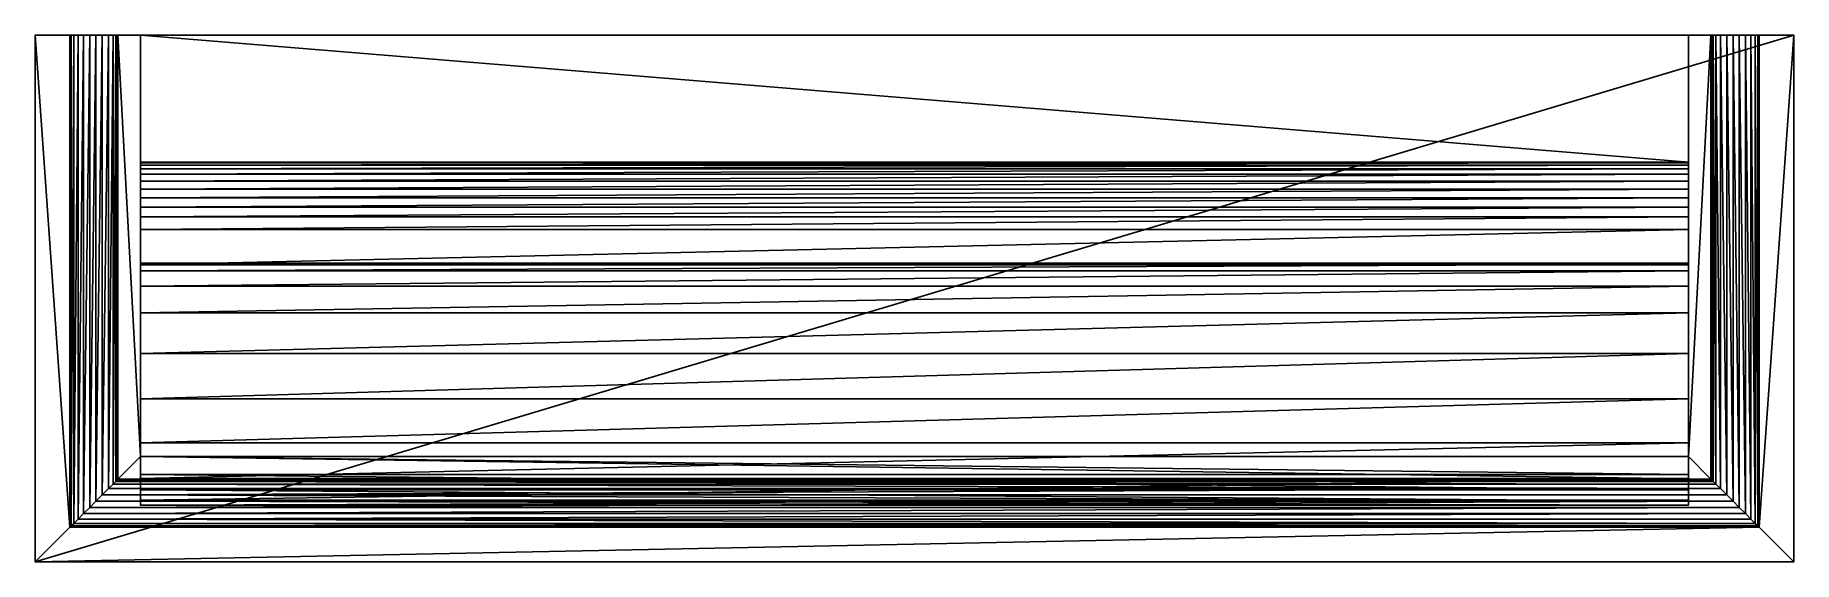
# Model space of a CAD drawing. Header units: millimetres. Extents: x -78 to 78, y 180 to 226.
import ezdxf

# ---------------------------------------------------------------- set-up
doc = ezdxf.new("R2010")
doc.units = ezdxf.units.MM
doc.layers.get('0').update_dxf_attribs({"color": 134})

msp = doc.modelspace()

# ---------------------------------------------------------------- meshes
at = {"color": 136}
mesh = msp.add_polyface(dxfattribs=at)
corners = [(-77.61, 226.38, -17.06), (-77.61, 179.8, -17.06), (-77.61, 179.8, -0.04), (-77.61, 226.38, -0.04), (-74.54, 182.88, -17.06), (-74.54, 226.38, -17.06), (-74.55, 226.38, -17.49), (-74.55, 182.86, -17.49), (-74.53, 226.38, -17.97), (-74.53, 182.89, -17.97), (-74.43, 226.38, -18.52), (-74.43, 182.99, -18.52), (-74.21, 226.38, -19.2), (-74.21, 183.21, -19.2), (-73.83, 226.38, -20.03), (-73.83, 183.58, -20.03), (-73.34, 226.38, -20.87), (-73.34, 184.08, -20.87), (-72.8, 226.38, -21.59), (-72.8, 184.61, -21.59), (-72.25, 226.38, -22.25), (-72.25, 185.17, -22.25), (-71.69, 226.38, -22.94), (-71.69, 185.73, -22.94), (-71.13, 226.38, -23.73), (-71.13, 186.29, -23.73), (-70.74, 226.38, -24.44), (-70.74, 186.67, -24.44), (-70.5, 226.38, -25.12), (-70.5, 186.92, -25.12), (-70.37, 226.38, -25.75), (-70.37, 187.04, -25.75), (-70.32, 226.38, -26.37), (-70.32, 187.1, -26.37), (-70.3, 226.38, -26.97), (-70.3, 187.12, -26.97), (-68.3, 189.11, -26.97), (-68.31, 186.16, -35.04), (-68.31, 226.38, -35.04), (-68.31, 226.38, -37.44), (-68.31, 185.18, -37.44), (-68.31, 226.38, -40.94), (-68.31, 184.81, -40.94), (-68.31, 226.38, -45.91), (-68.31, 226.38, -81.43), (-68.31, 206.13, -81.43), (-68.31, 205.53, -77.57), (-68.31, 226.38, -85.25), (-68.31, 206.22, -85.25), (-68.31, 226.38, -89.04), (-68.31, 206.06, -89.04)]
mesh.append_faces([[corners[k] for k in face] for face in [(0, 1, 2), (2, 3, 0), (4, 1, 0), (0, 5, 4), (6, 7, 4), (4, 5, 6), (8, 9, 7), (7, 6, 8), (10, 11, 9), (9, 8, 10), (12, 13, 11), (11, 10, 12), (14, 15, 13), (13, 12, 14), (16, 17, 15), (15, 14, 16), (18, 19, 17), (17, 16, 18), (20, 21, 19), (19, 18, 20), (22, 23, 21), (21, 20, 22), (24, 25, 23), (23, 22, 24), (26, 27, 25), (25, 24, 26), (28, 29, 27), (27, 26, 28), (30, 31, 29), (29, 28, 30), (32, 33, 31), (31, 30, 32), (34, 35, 33), (33, 32, 34), (36, 35, 34), (37, 38, 39), (40, 39, 41), (42, 41, 43), (44, 45, 46), (47, 48, 45), (49, 50, 48)]], dxfattribs={"vtx2": -1, "color": 136})
mesh = msp.add_polyface(dxfattribs=at)
corners = [(-70.3, 226.38, -26.97), (-68.3, 226.38, -26.97), (-68.3, 189.11, -26.97), (-68.31, 187.53, -33.38), (-68.31, 226.38, -33.38), (-68.31, 226.38, -35.04), (-68.31, 226.38, -45.91), (-68.31, 226.38, -52.29), (-68.31, 187.17, -52.29), (-68.31, 226.38, -57.31), (-68.31, 190.34, -57.31), (-68.31, 226.38, -61.5), (-68.31, 194.21, -61.5), (-68.31, 226.38, -65.42), (-68.31, 198.22, -65.42), (-68.31, 226.38, -69.6), (-68.31, 201.83, -69.6), (-68.31, 226.38, -73.63), (-68.31, 204.18, -73.63), (-68.31, 226.38, -77.57), (-68.31, 205.53, -77.57), (-68.31, 226.38, -81.43), (-68.31, 206.13, -81.43), (-68.31, 226.38, -85.25), (-68.31, 206.22, -85.25), (-68.31, 226.38, -89.04), (-68.31, 209.18, -89.04), (-68.31, 206.06, -89.04), (-68.31, 226.38, -89.04), (-68.31, 209.18, -93.91), (-68.31, 210.3, -93.97), (-68.31, 211.16, -94.17), (-68.31, 211.99, -94.51), (-68.31, 212.77, -94.98), (-68.31, 213.48, -95.59), (-68.31, 214.09, -96.3), (-68.31, 214.56, -97.08), (-68.31, 214.89, -97.91), (-68.31, 215.1, -98.77), (-68.31, 226.38, -99.89), (-68.31, 215.16, -99.89), (-74.53, 226.38, -17.97), (-74.55, 226.38, -17.49), (-74.54, 226.38, -17.06), (-77.61, 226.38, -17.06), (-77.61, 226.38, -0.04), (-70.32, 226.38, -26.37), (-70.37, 226.38, -25.75), (-70.5, 226.38, -25.12), (-70.74, 226.38, -24.44), (-71.13, 226.38, -23.73), (-71.69, 226.38, -22.94), (-72.25, 226.38, -22.25), (-72.8, 226.38, -21.59), (-73.34, 226.38, -20.87), (-73.83, 226.38, -20.03), (-74.21, 226.38, -19.2), (-74.43, 226.38, -18.52)]
mesh.append_faces([[corners[k] for k in face] for face in [(29, 26, 28), (30, 29, 28), (31, 30, 28), (32, 31, 28), (33, 32, 28), (34, 33, 28), (35, 34, 28), (36, 35, 28), (37, 36, 28), (38, 37, 28)]], dxfattribs={"color": 136})
mesh.append_faces([[corners[k] for k in face] for face in [(41, 56, 57)]], dxfattribs={"vtx0": -1, "color": 136})
mesh.append_faces([[corners[k] for k in face] for face in [(43, 51, 54), (43, 54, 56), (41, 43, 56)]], dxfattribs={"vtx0": -1, "vtx1": -1, "vtx2": -1, "color": 136})
mesh.append_faces([[corners[k] for k in face] for face in [(1, 46, 47), (1, 47, 48), (1, 48, 49), (1, 49, 50), (43, 50, 51)]], dxfattribs={"vtx0": -1, "vtx2": -1, "color": 136})
mesh.append_faces([[corners[k] for k in face] for face in [(51, 52, 54)]], dxfattribs={"vtx1": -1, "vtx2": -1, "color": 136})
mesh.append_faces([[corners[k] for k in face] for face in [(0, 1, 2), (3, 4, 5), (6, 7, 8), (7, 9, 10), (9, 11, 12), (11, 13, 14), (13, 15, 16), (15, 17, 18), (17, 19, 20), (20, 19, 21), (22, 21, 23), (24, 23, 25), (26, 27, 25), (25, 28, 26), (39, 40, 38), (38, 28, 39), (41, 42, 43), (43, 44, 45), (28, 25, 23), (1, 0, 46), (52, 53, 54), (54, 55, 56)]], dxfattribs={"vtx2": -1, "color": 136})
mesh = msp.add_polyface(dxfattribs=at)
corners = [(-77.61, 179.8, -17.06), (-74.54, 182.88, -17.06), (74.61, 182.88, -17.06), (-74.55, 182.86, -17.49), (-74.53, 182.89, -17.97), (-74.43, 182.99, -18.52), (74.5, 182.99, -18.52), (-74.21, 183.21, -19.2), (-68.3, 226.38, -32.08), (-68.3, 189.11, -32.08), (-68.3, 189.11, -26.97), (-68.3, 226.38, -26.97), (-68.31, 226.38, -33.38), (-68.31, 187.53, -33.38), (-68.31, 226.38, -35.04), (-68.31, 186.16, -35.04), (-68.31, 226.38, -37.44), (-68.31, 185.18, -37.44), (-68.31, 226.38, -40.94), (-68.31, 184.81, -40.94), (-68.31, 226.38, -45.91), (-68.31, 185.25, -45.91), (-68.31, 187.17, -52.29), (-68.31, 190.34, -57.31), (-68.31, 226.38, -52.29), (-68.31, 194.21, -61.5), (-68.31, 226.38, -57.31), (-68.31, 198.22, -65.42), (-68.31, 226.38, -61.5), (-68.31, 201.83, -69.6), (-68.31, 226.38, -65.42), (-68.31, 204.18, -73.63), (-68.31, 226.38, -69.6), (-68.31, 205.53, -77.57), (-68.31, 226.38, -73.63), (77.68, 179.8, -0.04), (-77.61, 179.8, -0.04), (74.6, 182.89, -17.97), (74.28, 183.21, -19.2), (-73.83, 183.58, -20.03), (-73.34, 184.08, -20.87), (73.41, 184.08, -20.87), (-72.8, 184.61, -21.59), (72.87, 184.61, -21.59), (-72.25, 185.17, -22.25), (72.32, 185.17, -22.25), (77.68, 226.38, -0.04), (-77.61, 226.38, -0.04), (-74.54, 226.38, -17.06), (74.61, 226.38, -17.06), (-68.31, 226.38, -77.57), (-68.31, 226.38, -81.43), (-68.31, 226.38, -85.25), (71.76, 226.38, -22.94), (-71.13, 226.38, -23.73)]
mesh.append_faces([[corners[k] for k in face] for face in [(48, 47, 49), (48, 53, 54)]], dxfattribs={"vtx0": -1, "vtx1": -1, "vtx2": -1, "color": 136})
mesh.append_faces([[corners[k] for k in face] for face in [(16, 14, 8), (18, 16, 8), (20, 18, 8), (24, 20, 8), (26, 24, 8), (28, 26, 8), (30, 28, 8), (32, 30, 8), (34, 32, 8), (50, 34, 8), (51, 50, 8), (52, 51, 8)]], dxfattribs={"vtx1": -1, "vtx2": -1, "color": 136})
mesh.append_faces([[corners[k] for k in face] for face in [(0, 1, 2), (2, 1, 3), (4, 5, 6), (6, 5, 7), (8, 9, 10), (10, 11, 8), (12, 13, 9), (9, 8, 12), (14, 15, 13), (16, 17, 15), (18, 19, 17), (20, 21, 19), (22, 21, 20), (23, 22, 24), (25, 23, 26), (27, 25, 28), (29, 27, 30), (31, 29, 32), (33, 31, 34), (35, 36, 0), (3, 4, 37), (38, 7, 39), (39, 40, 41), (40, 42, 43), (42, 44, 45), (46, 47, 36), (14, 12, 8)]], dxfattribs={"vtx2": -1, "color": 136})
mesh = msp.add_polyface(dxfattribs=at)
corners = [(74.61, 182.88, -17.06), (77.68, 179.8, -17.06), (-77.61, 179.8, -17.06), (-74.55, 182.86, -17.49), (74.63, 182.86, -17.49), (74.5, 182.99, -18.52), (74.6, 182.89, -17.97), (-74.53, 182.89, -17.97), (-74.21, 183.21, -19.2), (74.28, 183.21, -19.2), (-71.69, 185.73, -22.94), (71.76, 185.73, -22.94), (72.32, 185.17, -22.25), (-70.74, 186.67, -24.44), (70.81, 186.67, -24.44), (71.2, 186.29, -23.73), (70.39, 187.1, -26.37), (70.44, 187.04, -25.75), (-70.37, 187.04, -25.75), (70.37, 187.12, -26.97), (-70.32, 187.1, -26.37), (-68.3, 189.11, -26.97), (68.38, 189.11, -26.97), (-68.3, 189.11, -32.08), (68.38, 189.11, -32.08), (68.38, 186.16, -35.04), (68.38, 187.53, -33.38), (-68.31, 187.53, -33.38), (68.38, 185.18, -37.44), (-68.31, 186.16, -35.04), (68.38, 184.81, -40.94), (-68.31, 185.18, -37.44), (68.38, 185.25, -45.91), (-68.31, 184.81, -40.94), (68.38, 187.17, -52.29), (-68.31, 185.25, -45.91), (68.38, 190.34, -57.31), (-68.31, 187.17, -52.29), (68.38, 194.21, -61.5), (-68.31, 190.34, -57.31), (68.38, 198.22, -65.42), (-68.31, 194.21, -61.5), (68.38, 201.83, -69.6), (-68.31, 198.22, -65.42), (68.38, 204.18, -73.63), (-68.31, 201.83, -69.6), (68.38, 205.53, -77.57), (-68.31, 204.18, -73.63), (68.38, 206.13, -81.43), (-68.31, 205.53, -77.57), (68.38, 206.22, -85.25), (-68.31, 206.13, -81.43), (68.38, 206.06, -89.04), (-68.31, 206.22, -85.25), (68.38, 209.18, -89.04), (-68.31, 206.06, -89.04), (77.68, 179.8, -0.04), (-73.83, 183.58, -20.03), (73.9, 183.58, -20.03), (73.41, 184.08, -20.87), (72.87, 184.61, -21.59), (-73.34, 184.08, -20.87), (-72.8, 184.61, -21.59), (-70.5, 186.92, -25.12), (70.57, 186.92, -25.12), (68.38, 226.38, -32.08), (68.38, 226.38, -33.38), (68.38, 226.38, -35.04), (68.38, 226.38, -61.5), (68.38, 226.38, -65.42), (-77.61, 179.8, -0.04), (77.68, 226.38, -0.04)]
mesh.append_faces([[corners[k] for k in face] for face in [(0, 1, 2), (3, 4, 0), (5, 6, 7), (8, 9, 5), (10, 11, 12), (13, 14, 15), (16, 17, 18), (19, 16, 20), (21, 22, 19), (23, 24, 22), (25, 26, 27), (28, 25, 29), (30, 28, 31), (32, 30, 33), (34, 32, 35), (36, 34, 37), (38, 36, 39), (40, 38, 41), (42, 40, 43), (44, 42, 45), (46, 44, 47), (48, 46, 49), (50, 48, 51), (52, 50, 53), (54, 52, 55), (2, 1, 56), (6, 4, 3), (57, 58, 9), (59, 58, 57), (60, 59, 61), (12, 60, 62), (15, 11, 10), (63, 64, 14), (17, 64, 63), (26, 24, 23), (22, 24, 65), (24, 26, 66), (26, 25, 67), (68, 38, 40), (69, 40, 42), (70, 56, 71)]], dxfattribs={"vtx2": -1, "color": 136})
mesh = msp.add_polyface(dxfattribs=at)
corners = [(68.38, 209.18, -93.91), (68.38, 209.18, -89.04), (-68.31, 209.18, -89.04), (68.38, 210.3, -93.97), (-68.31, 209.18, -93.91), (68.38, 211.16, -94.17), (-68.31, 210.3, -93.97), (68.38, 211.99, -94.51), (-68.31, 211.16, -94.17), (68.38, 212.77, -94.98), (-68.31, 211.99, -94.51), (68.38, 213.48, -95.59), (-68.31, 212.77, -94.98), (68.38, 214.09, -96.3), (-68.31, 213.48, -95.59), (68.38, 214.56, -97.08), (-68.31, 214.09, -96.3), (68.38, 214.89, -97.91), (-68.31, 214.56, -97.08), (68.38, 215.1, -98.77), (-68.31, 214.89, -97.91), (68.38, 215.16, -99.89), (-68.31, 215.1, -98.77), (-68.31, 226.38, -99.89), (68.38, 226.38, -99.89), (68.38, 226.38, -32.08), (68.38, 226.38, -26.97), (68.38, 189.11, -26.97), (68.38, 226.38, -33.38), (68.38, 189.11, -32.08), (68.38, 226.38, -35.04), (68.38, 187.53, -33.38), (68.38, 198.22, -65.42), (68.38, 226.38, -65.42), (68.38, 226.38, -61.5), (68.38, 201.83, -69.6), (68.38, 226.38, -69.6), (68.38, 204.18, -73.63), (68.38, 226.38, -73.63), (68.38, 205.53, -77.57), (-77.61, 226.38, -0.04), (77.68, 226.38, -0.04), (77.68, 226.38, -17.06), (74.61, 226.38, -17.06), (-74.54, 226.38, -17.06), (72.32, 226.38, -22.25), (71.76, 226.38, -22.94), (68.38, 226.38, -37.44), (68.38, 226.38, -40.94), (68.38, 226.38, -45.91), (68.38, 226.38, -52.29), (68.38, 226.38, -57.31), (68.38, 226.38, -89.04), (68.38, 226.38, -85.25), (-68.31, 226.38, -85.25), (68.38, 226.38, -81.43), (-68.3, 226.38, -32.08), (68.38, 226.38, -77.57)]
mesh.append_faces([[corners[k] for k in face] for face in [(44, 43, 45), (53, 52, 54), (25, 38, 56), (46, 26, 56)]], dxfattribs={"vtx0": -1, "vtx1": -1, "vtx2": -1, "color": 136})
mesh.append_faces([[corners[k] for k in face] for face in [(40, 42, 43), (44, 45, 46), (25, 30, 47), (25, 47, 48), (25, 48, 49), (25, 49, 50), (25, 50, 51), (25, 51, 34), (25, 34, 33), (25, 33, 36), (25, 36, 38)]], dxfattribs={"vtx0": -1, "vtx2": -1, "color": 136})
mesh.append_faces([[corners[k] for k in face] for face in [(55, 53, 56), (57, 55, 56), (38, 57, 56), (26, 25, 56)]], dxfattribs={"vtx1": -1, "vtx2": -1, "color": 136})
mesh.append_faces([[corners[k] for k in face] for face in [(0, 1, 2), (3, 0, 4), (5, 3, 6), (7, 5, 8), (9, 7, 10), (11, 9, 12), (13, 11, 14), (15, 13, 16), (17, 15, 18), (19, 17, 20), (21, 19, 22), (23, 24, 21), (25, 26, 27), (28, 25, 29), (30, 28, 31), (32, 33, 34), (35, 36, 33), (37, 38, 36), (36, 35, 37), (38, 37, 39), (40, 41, 42), (25, 28, 30), (52, 24, 23)]], dxfattribs={"vtx2": -1, "color": 136})
mesh = msp.add_polyface(dxfattribs=at)
corners = [(72.32, 185.17, -22.25), (-72.25, 185.17, -22.25), (-71.69, 185.73, -22.94), (71.2, 186.29, -23.73), (-71.13, 186.29, -23.73), (-70.74, 186.67, -24.44), (-70.37, 187.04, -25.75), (-70.32, 187.1, -26.37), (70.39, 187.1, -26.37), (-70.3, 187.12, -26.97), (70.37, 187.12, -26.97), (-68.3, 189.11, -26.97), (68.38, 189.11, -26.97), (-68.3, 189.11, -32.08), (-68.31, 187.53, -33.38), (-68.31, 186.16, -35.04), (68.38, 186.16, -35.04), (-68.31, 185.18, -37.44), (68.38, 185.18, -37.44), (-68.31, 184.81, -40.94), (68.38, 184.81, -40.94), (-68.31, 185.25, -45.91), (68.38, 185.25, -45.91), (-68.31, 187.17, -52.29), (68.38, 187.17, -52.29), (-68.31, 190.34, -57.31), (68.38, 190.34, -57.31), (-68.31, 194.21, -61.5), (68.38, 194.21, -61.5), (-68.31, 198.22, -65.42), (68.38, 198.22, -65.42), (-68.31, 201.83, -69.6), (68.38, 201.83, -69.6), (-68.31, 204.18, -73.63), (68.38, 204.18, -73.63), (-68.31, 205.53, -77.57), (68.38, 205.53, -77.57), (-68.31, 206.13, -81.43), (68.38, 206.13, -81.43), (-68.31, 206.22, -85.25), (68.38, 206.22, -85.25), (-68.31, 206.06, -89.04), (68.38, 206.06, -89.04), (-68.31, 209.18, -89.04), (68.38, 209.18, -89.04), (-68.31, 209.18, -93.91), (68.38, 209.18, -93.91), (-68.31, 210.3, -93.97), (68.38, 210.3, -93.97), (-68.31, 211.16, -94.17), (68.38, 211.16, -94.17), (-68.31, 211.99, -94.51), (68.38, 211.99, -94.51), (-68.31, 212.77, -94.98), (68.38, 212.77, -94.98), (-68.31, 213.48, -95.59), (68.38, 213.48, -95.59), (-68.31, 214.09, -96.3), (68.38, 214.09, -96.3), (-68.31, 214.56, -97.08), (68.38, 214.56, -97.08), (-68.31, 214.89, -97.91), (68.38, 214.89, -97.91), (-68.31, 215.1, -98.77), (68.38, 215.1, -98.77), (-68.31, 215.16, -99.89), (68.38, 215.16, -99.89), (-68.31, 226.38, -99.89), (70.81, 186.67, -24.44), (-70.5, 186.92, -25.12), (70.44, 187.04, -25.75), (68.38, 187.53, -33.38), (68.38, 226.38, -89.04), (-68.31, 226.38, -89.04), (-68.31, 226.38, -85.25), (68.38, 226.38, -85.25), (-68.3, 226.38, -32.08), (71.76, 226.38, -22.94), (-68.3, 226.38, -26.97), (-71.13, 226.38, -23.73)]
mesh.append_faces([[corners[k] for k in face] for face in [(72, 73, 74), (75, 74, 76), (77, 78, 79)]], dxfattribs={"vtx0": -1, "vtx1": -1, "vtx2": -1, "color": 136})
mesh.append_faces([[corners[k] for k in face] for face in [(72, 67, 73), (77, 76, 78)]], dxfattribs={"vtx0": -1, "vtx2": -1, "color": 136})
mesh.append_faces([[corners[k] for k in face] for face in [(0, 1, 2), (3, 4, 5), (6, 7, 8), (7, 9, 10), (10, 9, 11), (12, 11, 13), (14, 15, 16), (15, 17, 18), (17, 19, 20), (19, 21, 22), (21, 23, 24), (23, 25, 26), (25, 27, 28), (27, 29, 30), (29, 31, 32), (31, 33, 34), (33, 35, 36), (35, 37, 38), (37, 39, 40), (39, 41, 42), (41, 43, 44), (43, 45, 46), (45, 47, 48), (47, 49, 50), (49, 51, 52), (51, 53, 54), (53, 55, 56), (55, 57, 58), (57, 59, 60), (59, 61, 62), (61, 63, 64), (63, 65, 66), (66, 65, 67), (2, 4, 3), (68, 5, 69), (69, 6, 70), (13, 14, 71)]], dxfattribs={"vtx2": -1, "color": 136})
mesh = msp.add_polyface(dxfattribs=at)
corners = [(77.68, 226.38, -17.06), (77.68, 226.38, -0.04), (77.68, 179.8, -0.04), (77.68, 179.8, -17.06), (74.61, 182.88, -17.06), (74.61, 226.38, -17.06), (74.63, 226.38, -17.49), (74.63, 182.86, -17.49), (74.6, 226.38, -17.97), (74.6, 182.89, -17.97), (74.5, 226.38, -18.52), (74.5, 182.99, -18.52), (74.28, 226.38, -19.2), (74.28, 183.21, -19.2), (73.9, 226.38, -20.03), (73.9, 183.58, -20.03), (73.41, 226.38, -20.87), (73.41, 184.08, -20.87), (72.87, 226.38, -21.59), (72.87, 184.61, -21.59), (72.32, 226.38, -22.25), (72.32, 185.17, -22.25), (71.76, 226.38, -22.94), (71.76, 185.73, -22.94), (71.2, 226.38, -23.73), (71.2, 186.29, -23.73), (70.81, 186.67, -24.44), (70.81, 226.38, -24.44), (70.57, 186.92, -25.12), (70.57, 226.38, -25.12), (70.44, 187.04, -25.75), (70.44, 226.38, -25.75), (70.39, 187.1, -26.37), (70.39, 226.38, -26.37), (70.37, 187.12, -26.97), (70.37, 226.38, -26.97), (68.38, 189.11, -26.97), (68.38, 186.16, -35.04), (68.38, 185.18, -37.44), (68.38, 226.38, -37.44), (68.38, 226.38, -40.94), (68.38, 184.81, -40.94), (68.38, 226.38, -45.91), (68.38, 185.25, -45.91), (68.38, 187.17, -52.29), (68.38, 226.38, -52.29), (68.38, 190.34, -57.31), (68.38, 226.38, -57.31), (68.38, 194.21, -61.5), (68.38, 205.53, -77.57), (68.38, 206.13, -81.43), (68.38, 226.38, -81.43), (68.38, 206.22, -85.25), (68.38, 226.38, -85.25), (68.38, 206.06, -89.04), (68.38, 226.38, -89.04)]
mesh.append_faces([[corners[k] for k in face] for face in [(0, 1, 2), (2, 3, 0), (4, 5, 0), (0, 3, 4), (6, 5, 4), (4, 7, 6), (8, 6, 7), (7, 9, 8), (10, 8, 9), (9, 11, 10), (12, 10, 11), (11, 13, 12), (14, 12, 13), (13, 15, 14), (16, 14, 15), (15, 17, 16), (18, 16, 17), (17, 19, 18), (20, 18, 19), (19, 21, 20), (22, 20, 21), (21, 23, 22), (24, 22, 23), (23, 25, 24), (25, 26, 27), (26, 28, 29), (28, 30, 31), (30, 32, 33), (32, 34, 35), (35, 34, 36), (37, 38, 39), (40, 39, 38), (38, 41, 40), (42, 40, 41), (41, 43, 42), (42, 43, 44), (45, 44, 46), (47, 46, 48), (49, 50, 51), (50, 52, 53), (52, 54, 55)]], dxfattribs={"vtx2": -1, "color": 136})
mesh = msp.add_polyface(dxfattribs=at)
corners = [(70.81, 226.38, -24.44), (71.2, 226.38, -23.73), (71.2, 186.29, -23.73), (70.57, 226.38, -25.12), (70.81, 186.67, -24.44), (70.44, 226.38, -25.75), (70.57, 186.92, -25.12), (70.39, 226.38, -26.37), (70.44, 187.04, -25.75), (70.37, 226.38, -26.97), (70.39, 187.1, -26.37), (68.38, 189.11, -26.97), (68.38, 226.38, -26.97), (68.38, 226.38, -37.44), (68.38, 226.38, -35.04), (68.38, 186.16, -35.04), (68.38, 187.17, -52.29), (68.38, 226.38, -52.29), (68.38, 226.38, -45.91), (68.38, 190.34, -57.31), (68.38, 226.38, -57.31), (68.38, 194.21, -61.5), (68.38, 226.38, -61.5), (68.38, 205.53, -77.57), (68.38, 226.38, -77.57), (68.38, 226.38, -73.63), (68.38, 226.38, -81.43), (68.38, 226.38, -85.25), (68.38, 206.13, -81.43), (68.38, 226.38, -89.04), (68.38, 206.22, -85.25), (68.38, 209.18, -89.04), (68.38, 226.38, -89.04), (68.38, 206.06, -89.04), (68.38, 209.18, -93.91), (68.38, 210.3, -93.97), (68.38, 211.16, -94.17), (68.38, 211.99, -94.51), (68.38, 212.77, -94.98), (68.38, 213.48, -95.59), (68.38, 214.09, -96.3), (68.38, 214.56, -97.08), (68.38, 214.89, -97.91), (68.38, 215.1, -98.77), (68.38, 226.38, -99.89), (68.38, 215.16, -99.89), (74.61, 226.38, -17.06), (74.63, 226.38, -17.49), (74.6, 226.38, -17.97), (74.5, 226.38, -18.52), (74.28, 226.38, -19.2), (73.9, 226.38, -20.03), (73.41, 226.38, -20.87), (72.87, 226.38, -21.59), (72.32, 226.38, -22.25), (71.76, 226.38, -22.94)]
mesh.append_faces([[corners[k] for k in face] for face in [(34, 32, 31), (35, 32, 34), (36, 32, 35), (37, 32, 36), (38, 32, 37), (39, 32, 38), (40, 32, 39), (41, 32, 40), (42, 32, 41), (43, 32, 42)]], dxfattribs={"color": 136})
mesh.append_faces([[corners[k] for k in face] for face in [(46, 48, 50), (50, 52, 54), (46, 50, 54)]], dxfattribs={"vtx0": -1, "vtx1": -1, "vtx2": -1, "color": 136})
mesh.append_faces([[corners[k] for k in face] for face in [(5, 7, 12), (3, 5, 12), (0, 3, 12), (1, 0, 12), (55, 1, 12)]], dxfattribs={"vtx1": -1, "vtx2": -1, "color": 136})
mesh.append_faces([[corners[k] for k in face] for face in [(0, 1, 2), (3, 0, 4), (5, 3, 6), (7, 5, 8), (9, 7, 10), (11, 12, 9), (13, 14, 15), (16, 17, 18), (19, 20, 17), (21, 22, 20), (23, 24, 25), (26, 24, 23), (27, 26, 28), (29, 27, 30), (31, 32, 29), (29, 33, 31), (44, 32, 43), (43, 45, 44), (46, 47, 48), (48, 49, 50), (50, 51, 52), (52, 53, 54), (7, 9, 12), (27, 29, 32)]], dxfattribs={"vtx2": -1, "color": 136})

doc.saveas('drawing.dxf')
